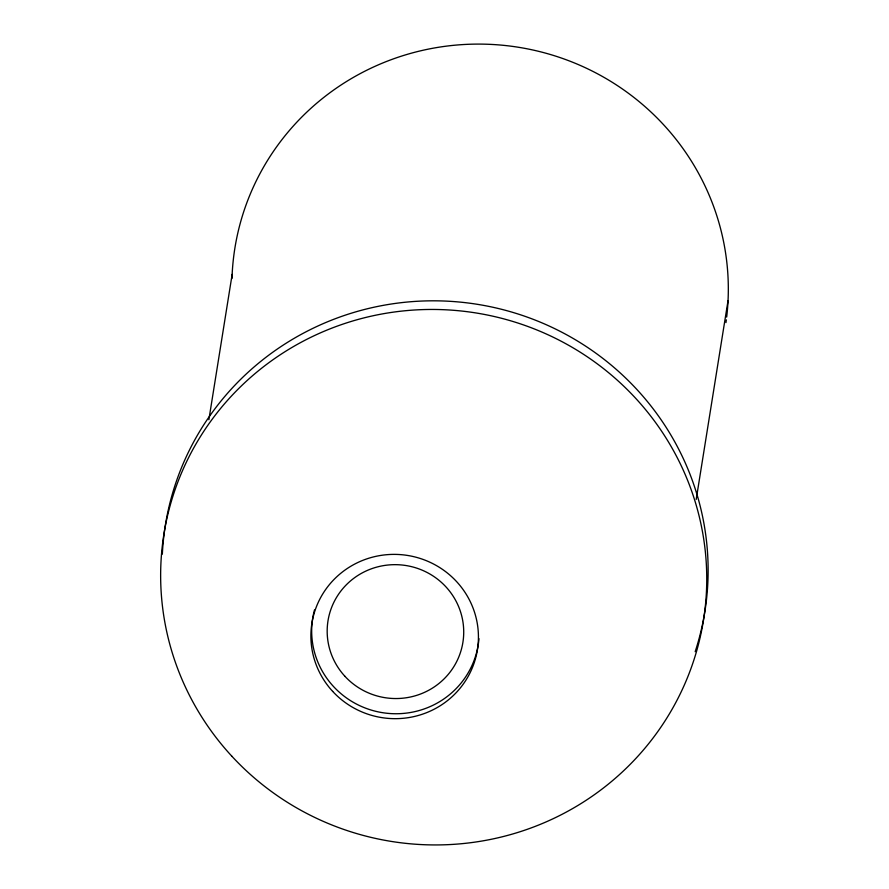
<?xml version="1.0" encoding="UTF-8"?>
<svg xmlns="http://www.w3.org/2000/svg" width="889" height="889" viewBox="0 0 889 889"><rect width="100%" height="100%" fill="white"/><g stroke="black" fill="none" stroke-linecap="round" stroke-linejoin="round"><path stroke-width="1.33" d="M208.871 419.73L232.151 274.401M696.198 499.407L728.047 300.604M162.343 554.147A273.19 267.6 9.1 0 1 483.516 305.372A273.19 267.6 9.1 0 1 695.176 651.681M231.985 278.513A248.353 243.275 9.1 0 1 498.196 44.861A248.353 243.275 9.1 0 1 726.669 317.095M726.324 319.851A248.353 243.275 9.1 0 1 725.957 322.607M478.96 638.68A83.822 82.11 9.1 0 1 381.259 712.467A83.822 82.11 9.1 0 1 314.495 609.932M231.685 756.05A273.19 267.6 9.1 0 0 693.798 660.316A273.19 267.6 9.1 0 0 375.614 315.217A273.19 267.6 9.1 0 0 231.685 756.05M332.686 691.409A83.822 82.11 9.1 0 0 474.459 662.038A83.822 82.11 9.1 0 0 376.836 556.147A83.822 82.11 9.1 0 0 332.686 691.409M344.943 676.318A68.297 66.897 9.1 0 0 460.48 652.382A68.297 66.897 9.1 0 0 380.925 566.104A68.297 66.897 9.1 0 0 344.943 676.318"/></g></svg>
